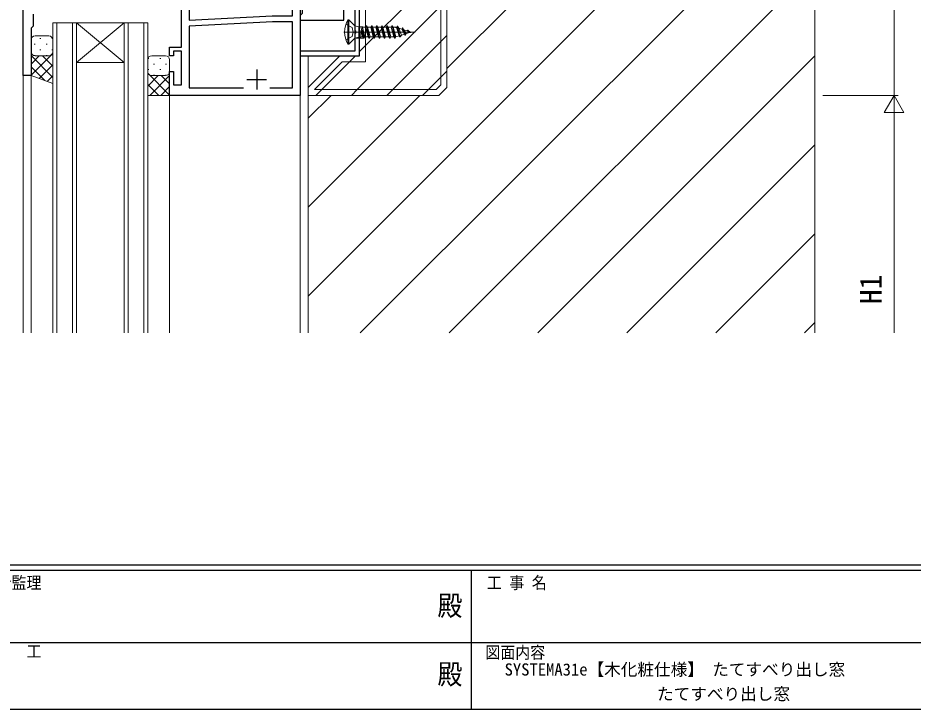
# Model space of a CAD drawing. Units: millimetres, scale not verified. Extents: x -397 to 397, y -282 to 282.
# Drawn here: x -123.4 to 102.8, y -282.1 to -107.5 of the extents above; entities that cross this region are included whole.
import ezdxf
from ezdxf.enums import TextEntityAlignment as Align

# ---------------------------------------------------------------- set-up
doc = ezdxf.new("R2010")
doc.units = ezdxf.units.MM
doc.header["$LTSCALE"] = 2
for name, color, linetype in [('0-1_USER1', 3, 'Continuous'), ('0-2_YKK_11', 134, 'Continuous'), ('0-6_YKK_ZWAK', 134, 'Continuous')]:
    doc.layers.add(name, color=color, linetype=linetype)
for name, color, linetype, lineweight in [('0-3_YKK_12', 40, 'Continuous', 18), ('0-4_YKK_13', 120, 'Continuous', 18), ('0-5_YKK_D', 200, 'Continuous', 18), ('0-7_YSS_K', 92, 'Continuous', 18)]:
    doc.layers.add(name, color=color, linetype=linetype, lineweight=lineweight)
doc.styles.add('ＭＳ ゴシック', font='')
doc.styles.get('ＭＳ ゴシック').set_extended_font_data('MS Gothic')

msp = doc.modelspace()

# ---------------------------------------------------------------- linework, layer by layer
at = {"layer": '0-2_YKK_11'}
for p, q in [((-63.042, -120.531), (-63.042, -125.531)), ((-65.542, -123.031), (-60.542, -123.031))]:
    msp.add_line(p, q, dxfattribs=at)
for points in [[(-52.042, -52.031), (-52.042, -127.031), (-85.042, -127.031), (-85.042, -121.031), (-84.042, -121.031), (-84.042, -124.331), (-82.042, -124.331), (-82.042, -115.831), (-84.042, -115.831), (-84.042, -117.031), (-85.042, -117.031), (-85.042, -114.831), (-82.042, -114.831), (-82.042, -99.031), (-98.48, -99.031)], [(-38.242, -94.531), (-38.242, -110.573), (-38.122, -110.756), (-38.122, -111.306), (-38.242, -111.489), (-38.242, -115.831), (-52.042, -115.831), (-52.042, -117.031), (-37.042, -117.031), (-37.042, -62.031)], [(-66.392, -89.461), (-80.112, -89.461), (-80.112, -108.031), (-59.123, -106.931), (-53.972, -106.931), (-53.972, -89.461), (-59.692, -89.461)], [(-51.542, -88.231), (-51.542, -106.331), (-51.742, -106.531), (-52.042, -106.831), (-52.042, -108.031), (-41.042, -108.031), (-41.042, -96.031), (-41.542, -96.031), (-42.488, -97.67), (-42.043, -98.443)], [(-119.542, -106.489), (-119.542, -109.531), (-120.042, -110.031), (-120.042, -122.031), (-122.042, -122.031), (-122.042, -97.031)], [(-59.692, -125.101), (-53.972, -125.101), (-53.972, -108.431), (-59.084, -108.431), (-80.112, -109.533), (-80.112, -125.101), (-66.392, -125.101)]]:
    msp.add_lwpolyline(points, dxfattribs=at)
at = {"layer": '0-3_YKK_12'}
for p, q in [((77.962, 7.969), (77.962, -187.031)), ((-15.041, -120.275), (77.962, -27.272)), ((-50.042, -177.727), (77.962, -49.723)), ((-36.895, -187.031), (77.962, -72.173)), ((-122.042, -187.031), (-122.042, -88.237)), ((-14.445, -187.031), (77.962, -94.624)), ((-114.544, -187.031), (-114.544, -108.731)), ((-114.544, -108.731), (-108.542, -108.731)), ((-113.544, -108.731), (-113.544, -187.031)), ((-109.544, -187.031), (-109.544, -108.731)), ((-108.544, -108.731), (-108.544, -187.031)), ((-108.542, -108.731), (-96.542, -118.731)), ((-96.542, -108.731), (-108.542, -118.731)), ((-108.542, -108.731), (-96.542, -108.731)), ((-96.544, -187.031), (-96.544, -108.731)), ((-96.542, -108.731), (-90.542, -108.731)), ((-95.544, -108.731), (-95.544, -187.031)), ((-91.544, -187.031), (-91.544, -108.731)), ((-90.544, -108.731), (-90.544, -187.031)), ((-50.042, -117.031), (-50.042, -187.031)), ((8.006, -187.031), (77.962, -117.075)), ((-108.542, -118.731), (-96.542, -118.731)), ((-120.042, -187.031), (-120.042, -122.031)), ((-85.044, -187.031), (-85.044, -127.031)), ((-52.042, -126.731), (-52.042, -187.031)), ((-50.042, -132.826), (-44.247, -127.031)), ((-50.042, -155.277), (-21.797, -127.031)), ((30.457, -187.031), (77.962, -139.525)), ((52.907, -187.031), (77.962, -161.976)), ((75.358, -187.031), (77.962, -184.427))]:
    msp.add_line(p, q, dxfattribs=at)
at = {"layer": '0-4_YKK_13'}
for p, q in [((-38.242, -109.481), (-39.792, -107.931)), ((-39.792, -107.931), (-39.792, -114.131)), ((-38.242, -109.481), (-38.242, -112.581)), ((-38.242, -109.481), (-37.216, -109.756)), ((-37.216, -109.756), (-37.216, -112.306)), ((-37.216, -109.756), (-36.803, -109.756)), ((-36.436, -109.664), (-36.803, -109.756)), ((-36.745, -110.629), (-35.992, -112.581)), ((-36.194, -112.231), (-36.745, -110.629)), ((-36.726, -109.737), (-35.992, -112.581)), ((-36.438, -109.661), (-35.892, -112.581)), ((-36.436, -109.664), (-36.34, -109.831)), ((-36.34, -109.831), (-35.69, -112.231)), ((-36.34, -109.831), (-35.544, -109.831)), ((-35.342, -109.481), (-35.544, -109.831)), ((-35.544, -109.831), (-34.894, -112.231)), ((-35.342, -109.481), (-34.692, -112.581)), ((-35.242, -109.481), (-34.592, -112.581)), ((-35.04, -109.831), (-34.39, -112.231)), ((-35.04, -109.831), (-34.244, -109.831)), ((-34.042, -109.481), (-34.244, -109.831)), ((-34.244, -109.831), (-33.594, -112.231)), ((-34.042, -109.481), (-33.392, -112.581)), ((-33.942, -109.481), (-33.292, -112.581)), ((-33.74, -109.831), (-33.09, -112.231)), ((-33.74, -109.831), (-32.944, -109.831)), ((-32.742, -109.481), (-32.944, -109.831)), ((-32.944, -109.831), (-32.294, -112.231)), ((-32.742, -109.481), (-32.092, -112.581)), ((-32.642, -109.481), (-31.992, -112.581)), ((-32.44, -109.831), (-31.79, -112.231)), ((-32.44, -109.831), (-31.644, -109.831)), ((-31.442, -109.481), (-31.644, -109.831)), ((-31.644, -109.831), (-30.994, -112.231)), ((-31.442, -109.481), (-30.792, -112.581)), ((-31.342, -109.481), (-30.692, -112.581)), ((-31.14, -109.831), (-30.49, -112.231)), ((-31.14, -109.831), (-30.344, -109.831)), ((-30.142, -109.481), (-30.344, -109.831)), ((-30.344, -109.831), (-29.694, -112.231)), ((-30.142, -109.481), (-29.492, -112.581)), ((-30.042, -109.481), (-29.392, -112.581)), ((-29.84, -109.831), (-29.19, -112.231)), ((-29.84, -109.831), (-29.044, -109.831)), ((-28.842, -109.481), (-29.044, -109.831)), ((-29.044, -109.831), (-28.394, -112.231)), ((-28.842, -109.481), (-28.192, -112.581)), ((-28.742, -109.481), (-28.092, -112.581)), ((-28.54, -109.831), (-27.873, -112.202)), ((-28.54, -109.831), (-28.042, -109.831)), ((-27.729, -109.904), (-27.896, -109.853)), ((-27.542, -109.581), (-27.729, -109.904)), ((-27.729, -109.904), (-27.078, -111.959)), ((-26.892, -112.281), (-27.542, -109.581)), ((-27.442, -109.581), (-26.792, -112.281)), ((-26.505, -111.784), (-27.154, -110.08)), ((-26.417, -110.305), (-27.154, -110.08)), ((-26.242, -110.001), (-26.417, -110.305)), ((-26.417, -110.305), (-25.728, -111.546)), ((-26.242, -110.001), (-25.592, -111.781)), ((-26.142, -110.001), (-25.492, -111.781)), ((-25.277, -111.409), (-25.87, -110.472)), ((-25.028, -110.73), (-25.87, -110.472)), ((-24.942, -110.581), (-25.028, -110.73)), ((-25.028, -110.73), (-24.403, -111.079)), ((-24.942, -110.581), (-24.292, -111.181)), ((-24.942, -110.581), (-24.842, -110.581)), ((-24.842, -110.581), (-24.192, -111.181)), ((-120.042, -113.031), (-120.042, -116.031)), ((-115.542, -112.031), (-119.042, -112.031)), ((-117.807, -112.696), (-117.607, -112.696)), ((-114.777, -112.696), (-114.6, -112.696)), ((-114.542, -116.031), (-114.542, -113.031)), ((-41.042, -111.031), (-22.995, -111.031)), ((-38.242, -112.581), (-39.792, -114.131)), ((-38.242, -112.581), (-37.216, -112.306)), ((-37.939, -112.581), (-36.078, -112.581)), ((-37.216, -112.306), (-36.745, -112.306)), ((-36.702, -112.231), (-36.194, -112.231)), ((-35.992, -112.581), (-36.194, -112.231)), ((-35.992, -112.581), (-35.892, -112.581)), ((-35.892, -112.581), (-35.69, -112.231)), ((-35.703, -112.231), (-34.894, -112.231)), ((-34.692, -112.581), (-34.894, -112.231)), ((-34.39, -112.231), (-33.594, -112.231)), ((-33.392, -112.581), (-33.594, -112.231)), ((-33.09, -112.231), (-32.294, -112.231)), ((-32.092, -112.581), (-32.294, -112.231)), ((-31.79, -112.231), (-30.994, -112.231)), ((-30.792, -112.581), (-30.994, -112.231)), ((-30.49, -112.231), (-29.694, -112.231)), ((-29.492, -112.581), (-29.694, -112.231)), ((-29.19, -112.231), (-28.394, -112.231)), ((-28.192, -112.581), (-28.394, -112.231)), ((-27.078, -111.959), (-27.873, -112.202)), ((-26.892, -112.281), (-27.078, -111.959)), ((-25.728, -111.546), (-26.505, -111.784)), ((-25.592, -111.781), (-25.728, -111.546)), ((-24.352, -111.126), (-25.277, -111.409)), ((-24.042, -111.031), (-24.509, -110.888)), ((-24.482, -110.913), (-24.119, -111.055)), ((-24.042, -111.031), (-24.119, -111.055)), ((-119.222, -114.111), (-119.022, -114.111)), ((-116.192, -114.111), (-115.992, -114.111)), ((-120.014, -116.266), (-120.042, -116.294)), ((-114.542, -116.451), (-120.042, -121.951)), ((-120.042, -116.999), (-114.542, -122.499)), ((-117.95, -117.031), (-120.042, -119.123)), ((-119.222, -116.941), (-119.022, -116.941)), ((-119.042, -117.031), (-115.542, -117.031)), ((-119.042, -117.031), (-115.542, -117.031)), ((-117.807, -115.526), (-117.607, -115.526)), ((-117.182, -117.031), (-114.542, -119.671)), ((-116.192, -116.941), (-115.992, -116.941)), ((-114.777, -115.526), (-114.577, -115.526)), ((-114.747, -116.638), (-114.542, -116.842)), ((-89.544, -117.031), (-86.044, -117.031)), ((-120.042, -119.828), (-116.58, -123.29)), ((-114.542, -119.28), (-118.026, -122.764)), ((-90.544, -121.031), (-90.544, -118.031)), ((-90.309, -117.696), (-90.486, -117.696)), ((-88.894, -119.111), (-89.094, -119.111)), ((-87.279, -117.696), (-87.479, -117.696)), ((-85.864, -119.111), (-86.064, -119.111)), ((-85.044, -118.031), (-85.044, -121.031)), ((-90.544, -121.451), (-85.044, -126.951)), ((-90.339, -121.638), (-90.544, -121.842)), ((-87.904, -122.031), (-90.544, -124.671)), ((-90.309, -120.526), (-90.509, -120.526)), ((-85.044, -121.999), (-90.076, -127.031)), ((-86.044, -122.031), (-89.544, -122.031)), ((-86.044, -122.031), (-89.544, -122.031)), ((-88.894, -121.941), (-89.094, -121.941)), ((-87.279, -120.526), (-87.479, -120.526)), ((-87.136, -122.031), (-85.044, -124.123)), ((-85.864, -121.941), (-86.064, -121.941)), ((-85.072, -121.266), (-85.044, -121.294)), ((-114.542, -122.108), (-115.952, -123.518)), ((-90.544, -124.28), (-87.792, -127.031)), ((-85.044, -124.828), (-87.247, -127.031))]:
    msp.add_line(p, q, dxfattribs=at)
for points in [[(-39.792, -107.931), (-40.042, -107.931), (-40.042, -114.131), (-39.792, -114.131)], [(-40.538, -109.081), (-38.923, -109.886), (-38.638, -111.031)], [(-36.702, -112.231), (-36.745, -112.306), (-36.745, -110.629)], [(-35.342, -109.481), (-35.242, -109.481), (-35.04, -109.831)], [(-34.042, -109.481), (-33.942, -109.481), (-33.74, -109.831)], [(-32.742, -109.481), (-32.642, -109.481), (-32.44, -109.831)], [(-31.442, -109.481), (-31.342, -109.481), (-31.14, -109.831)], [(-30.142, -109.481), (-30.042, -109.481), (-29.84, -109.831)], [(-28.842, -109.481), (-28.742, -109.481), (-28.54, -109.831)], [(-27.542, -109.581), (-27.442, -109.581), (-27.154, -110.08)], [(-26.242, -110.001), (-26.142, -110.001), (-25.87, -110.472)], [(-40.538, -112.981), (-38.923, -112.176), (-38.638, -111.031)], [(-34.692, -112.581), (-34.592, -112.581), (-34.39, -112.231)], [(-33.392, -112.581), (-33.292, -112.581), (-33.09, -112.231)], [(-32.092, -112.581), (-31.992, -112.581), (-31.79, -112.231)], [(-30.792, -112.581), (-30.692, -112.581), (-30.49, -112.231)], [(-29.492, -112.581), (-29.392, -112.581), (-29.19, -112.231)], [(-28.192, -112.581), (-28.092, -112.581), (-27.873, -112.202)], [(-26.892, -112.281), (-26.792, -112.281), (-26.505, -111.784)], [(-25.592, -111.781), (-25.492, -111.781), (-25.277, -111.409)], [(-24.292, -111.181), (-24.192, -111.181), (-24.119, -111.055)], [(-114.542, -116.031), (-114.542, -124.031), (-120.042, -122.031), (-120.042, -116.031)], [(-90.544, -121.031), (-90.544, -127.031), (-85.044, -127.031), (-85.044, -121.031)]]:
    msp.add_lwpolyline(points, dxfattribs=at)
for centre, radius, start, end in [((-34.436, -111.031), 6.406, 151.05941, 208.94059), ((-28.042, -110.331), 0.5, 73, 90), ((-119.042, -113.031), 1, 90.00004, 180.00004), ((-115.542, -113.031), 1, 0.00004, 90.00004), ((-119.042, -116.031), 1, 180.00004, 270.00004), ((-119.042, -116.031), 1, 180.00004, 270.00004), ((-115.542, -116.031), 1, 270.00004, 0.00004), ((-115.542, -116.031), 1, 270.00004, 0.00004), ((-89.544, -118.031), 1, 89.99984, 179.99984), ((-86.044, -118.031), 1, 359.99984, 89.99984), ((-89.544, -121.031), 1, 179.99984, 269.99984), ((-89.544, -121.031), 1, 179.99984, 269.99984), ((-86.044, -121.031), 1, 269.99984, 359.99984), ((-86.044, -121.031), 1, 269.99984, 359.99984)]:
    msp.add_arc(centre, radius, start, end, dxfattribs=at)
at = {"layer": '0-5_YKK_D'}
for p, q in [((97.962, -127.031), (97.962, -52.031)), ((79.962, -127.031), (98.962, -127.031)), ((79.962, -127.031), (98.962, -127.031)), ((97.962, -127.031), (95.462, -131.361)), ((97.962, -127.031), (100.462, -131.361)), ((97.962, -127.031), (97.962, -135.691)), ((95.462, -131.361), (100.462, -131.361)), ((97.962, -132.031), (97.962, -187.031))]:
    msp.add_line(p, q, dxfattribs=at)
at = {"layer": '0-6_YKK_ZWAK'}
for p, q in [((376.1, -245.7), (-393.9, -245.7)), ((338.3, -247.1), (-393.9, -247.1)), ((-8.9, -247.1), (-8.9, -282.1)), ((-136.3, -265.299), (-7.5, -265.299)), ((-7.5, -265.299), (121.3, -265.299)), ((-393.9, -282.1), (338.3, -282.1))]:
    msp.add_line(p, q, dxfattribs=at)
at = {"layer": '0-7_YSS_K'}
for p, q in [((-35.542, -114.467), (-23.106, -102.031)), ((-37.625, -125.531), (-16.546, -104.452)), ((-16.546, -113.432), (-15.046, -111.932)), ((-37.042, -115.967), (-35.542, -114.467)), ((-28.645, -125.531), (-16.546, -113.432)), ((-39.606, -118.531), (-38.106, -117.031)), ((-46.606, -125.531), (-39.606, -118.531)), ((-16.546, -122.413), (-15.046, -120.913)), ((-19.665, -125.531), (-16.546, -122.413)), ((-48.105, -127.031), (-46.606, -125.531)), ((-39.125, -127.031), (-37.625, -125.531)), ((-30.145, -127.031), (-28.645, -125.531)), ((-21.165, -127.031), (-19.665, -125.531))]:
    msp.add_line(p, q, dxfattribs=at)
for points in [[(-15.046, -54.031), (-15.046, -125.031), (-17.046, -127.031), (-50.046, -127.031), (-50.046, -125.031), (-42.046, -117.031), (-37.042, -117.031), (-37.042, -62.031), (-42.046, -62.031), (-50.046, -62.031), (-50.046, -52.031), (-17.046, -52.031)], [(-16.546, -54.652), (-16.546, -124.41), (-17.668, -125.531), (-48.425, -125.531), (-41.425, -118.531), (-35.542, -118.531), (-35.542, -60.531), (-48.425, -60.531), (-48.425, -53.531), (-17.668, -53.531)]]:
    msp.add_lwpolyline(points, close=True, dxfattribs=at)

# ---------------------------------------------------------------- texts
at = {"layer": '0-1_USER1', "style": 'ＭＳ ゴシック'}
for s, p in [('SYSTEMA31e【木化粧仕様】 たてすべり出し窓', (-0.423, -274.549)), ('たてすべり出し窓', (38.077, -280.725))]:
    msp.add_text(s, height=3.079, dxfattribs=at).set_placement(p, align=Align.BOTTOM_LEFT)
at = {"layer": '0-5_YKK_D', "style": 'ＭＳ ゴシック'}
msp.add_text('H1', height=5.499, rotation=90, dxfattribs=at).set_placement((96.462, -179.798), align=Align.BOTTOM_LEFT)
at = {"layer": '0-6_YKK_ZWAK', "style": 'ＭＳ ゴシック', "width": 0.9}
for s, height, p in [('設計監理', 3.079, (-132.531, -252.633)), ('工 事 名', 3.079, (-4.888, -252.633)), ('殿', 5.132, (-17.382, -260.056)), ('施\u3000\u3000工', 3.079, (-132.531, -269.954)), ('図面内容', 3.079, (-5.283, -270.248)), ('殿', 5.132, (-17.382, -277.378))]:
    msp.add_text(s, height=height, dxfattribs=at).set_placement(p, align=Align.BOTTOM_LEFT)

doc.saveas('drawing.dxf')
